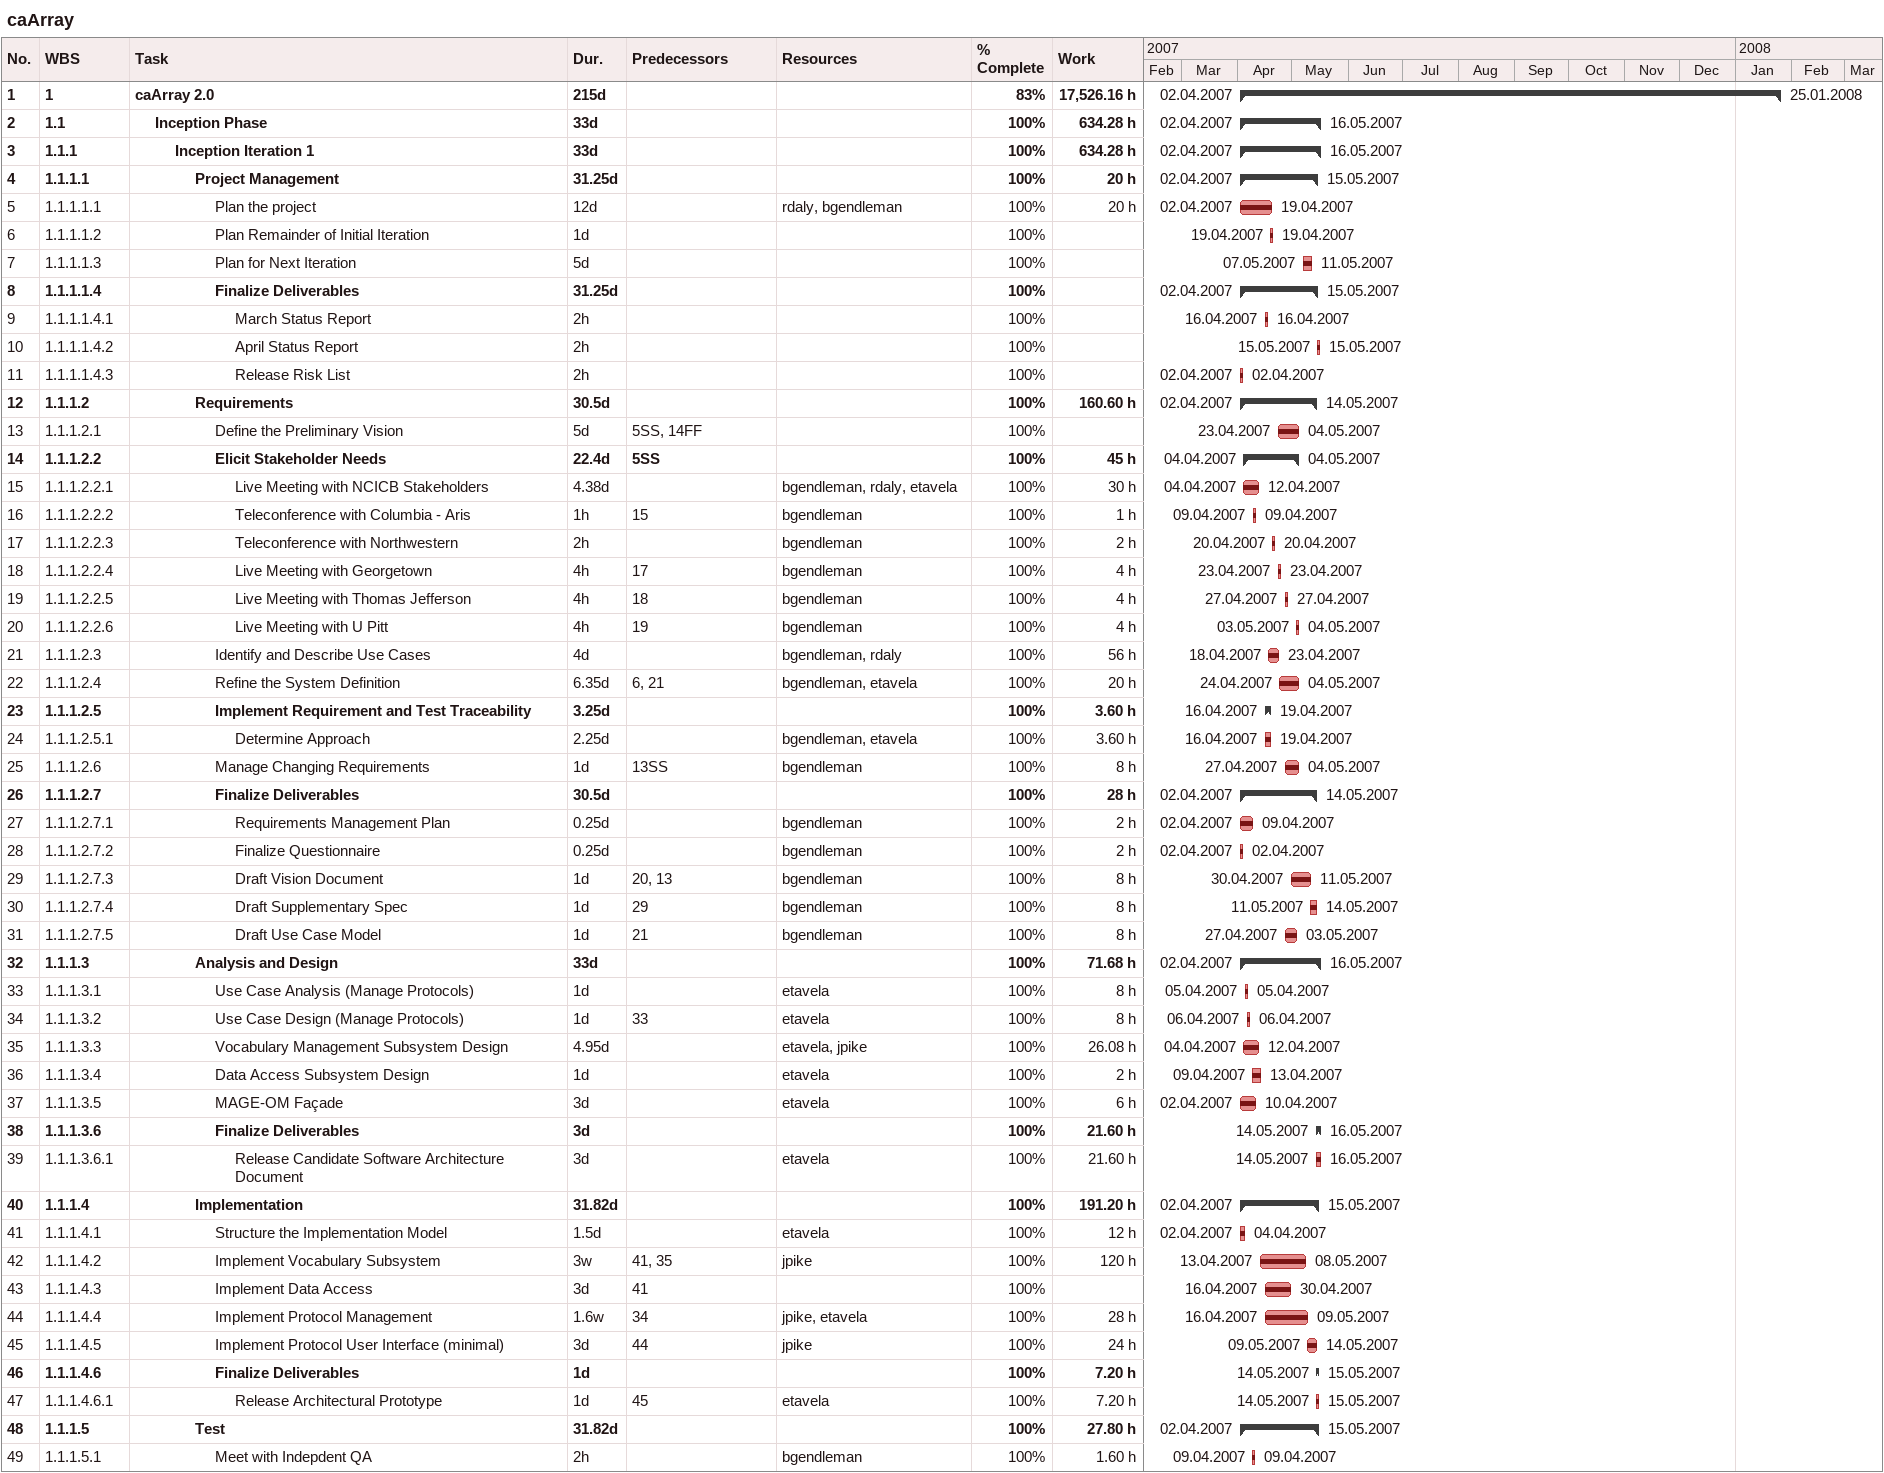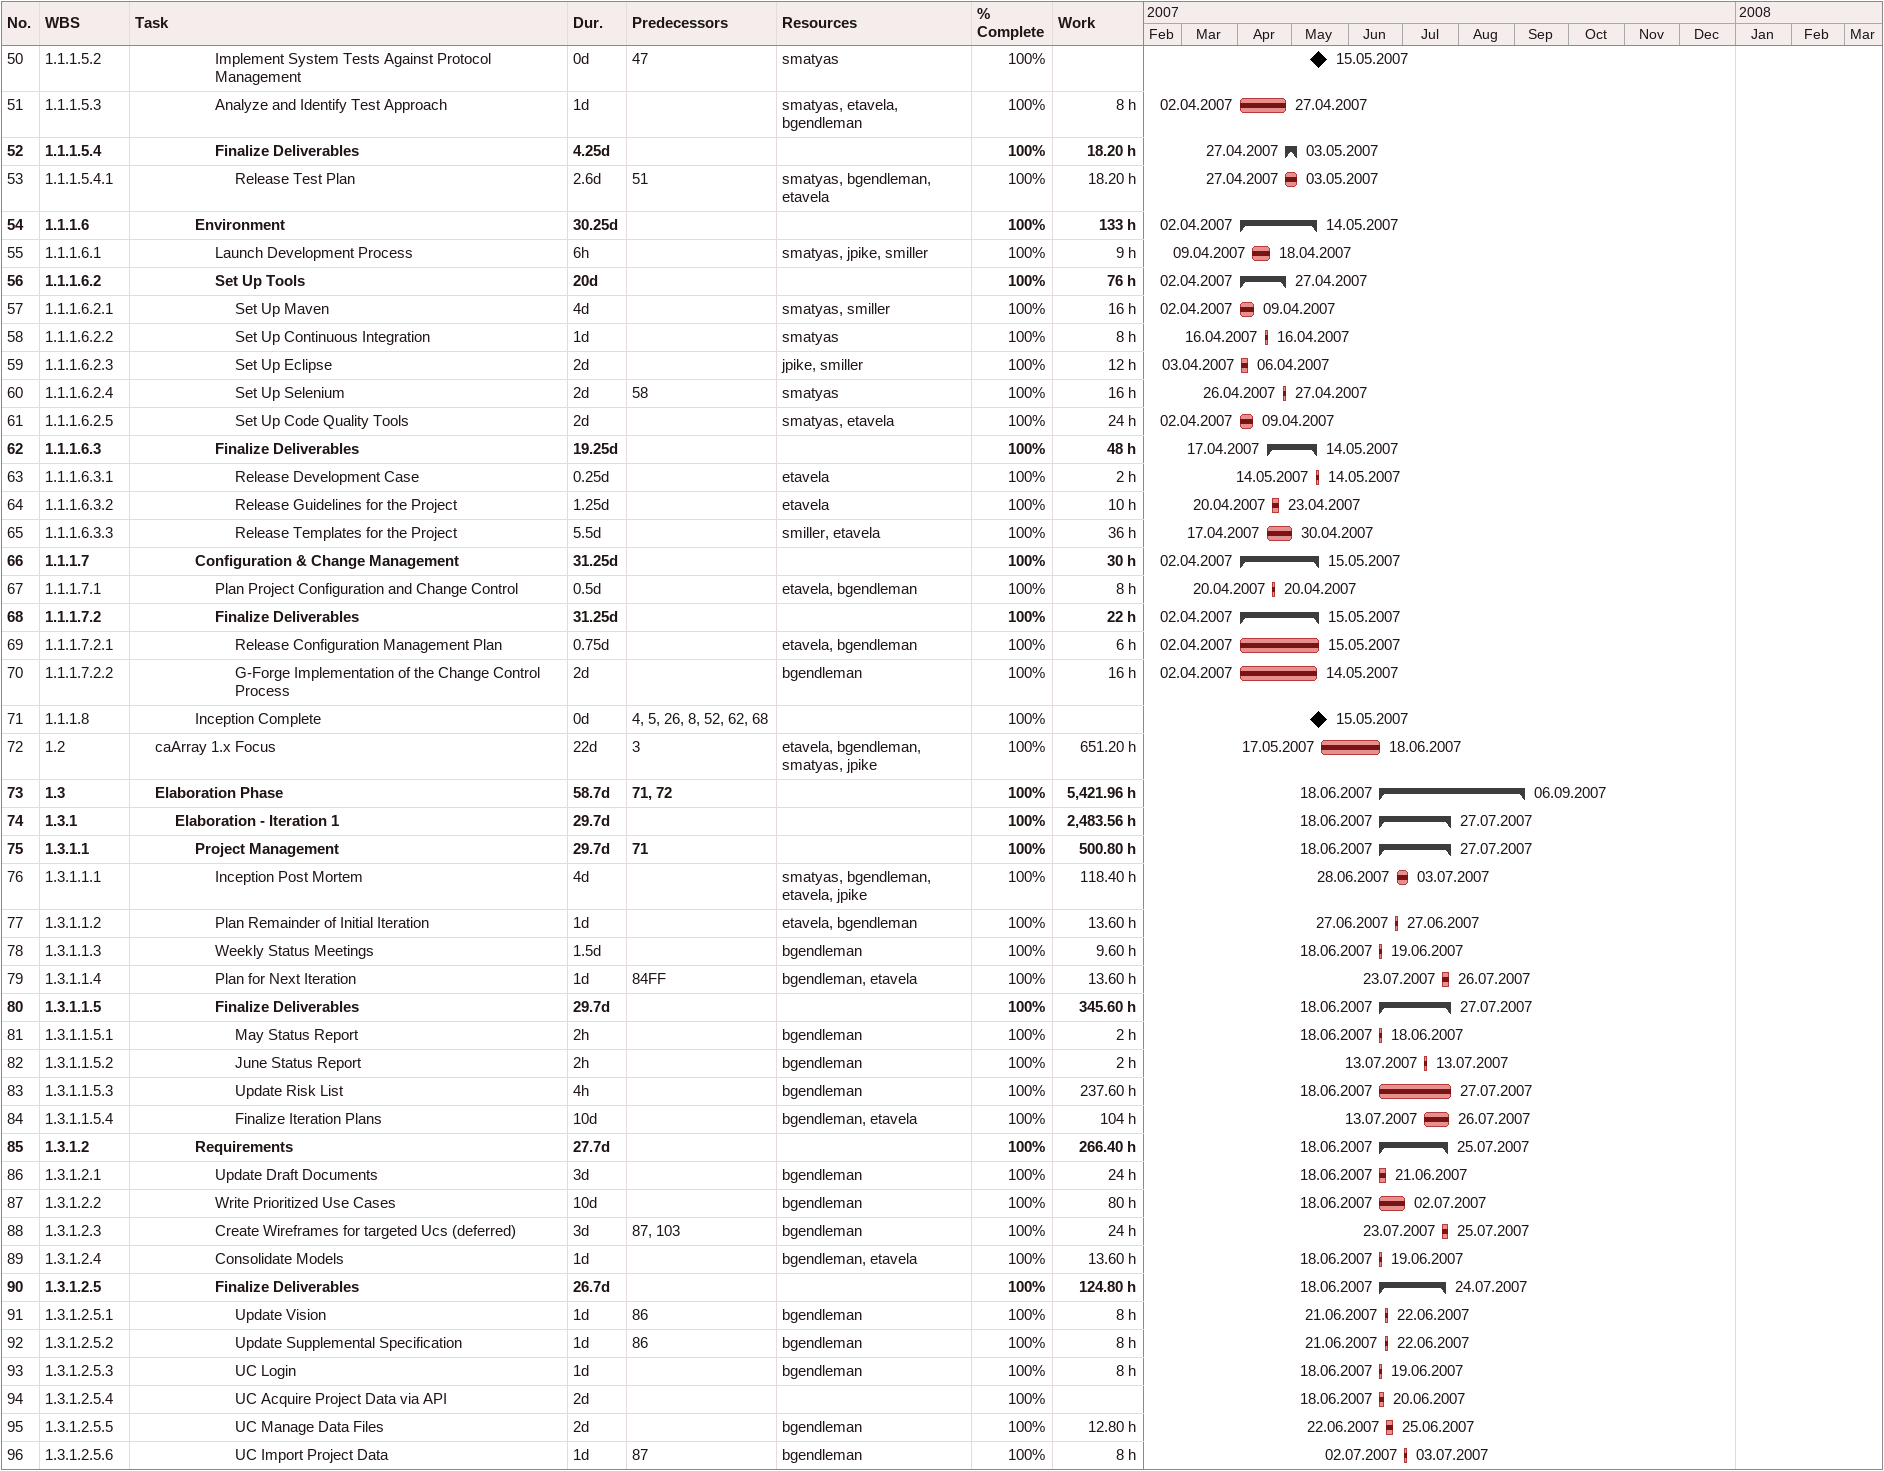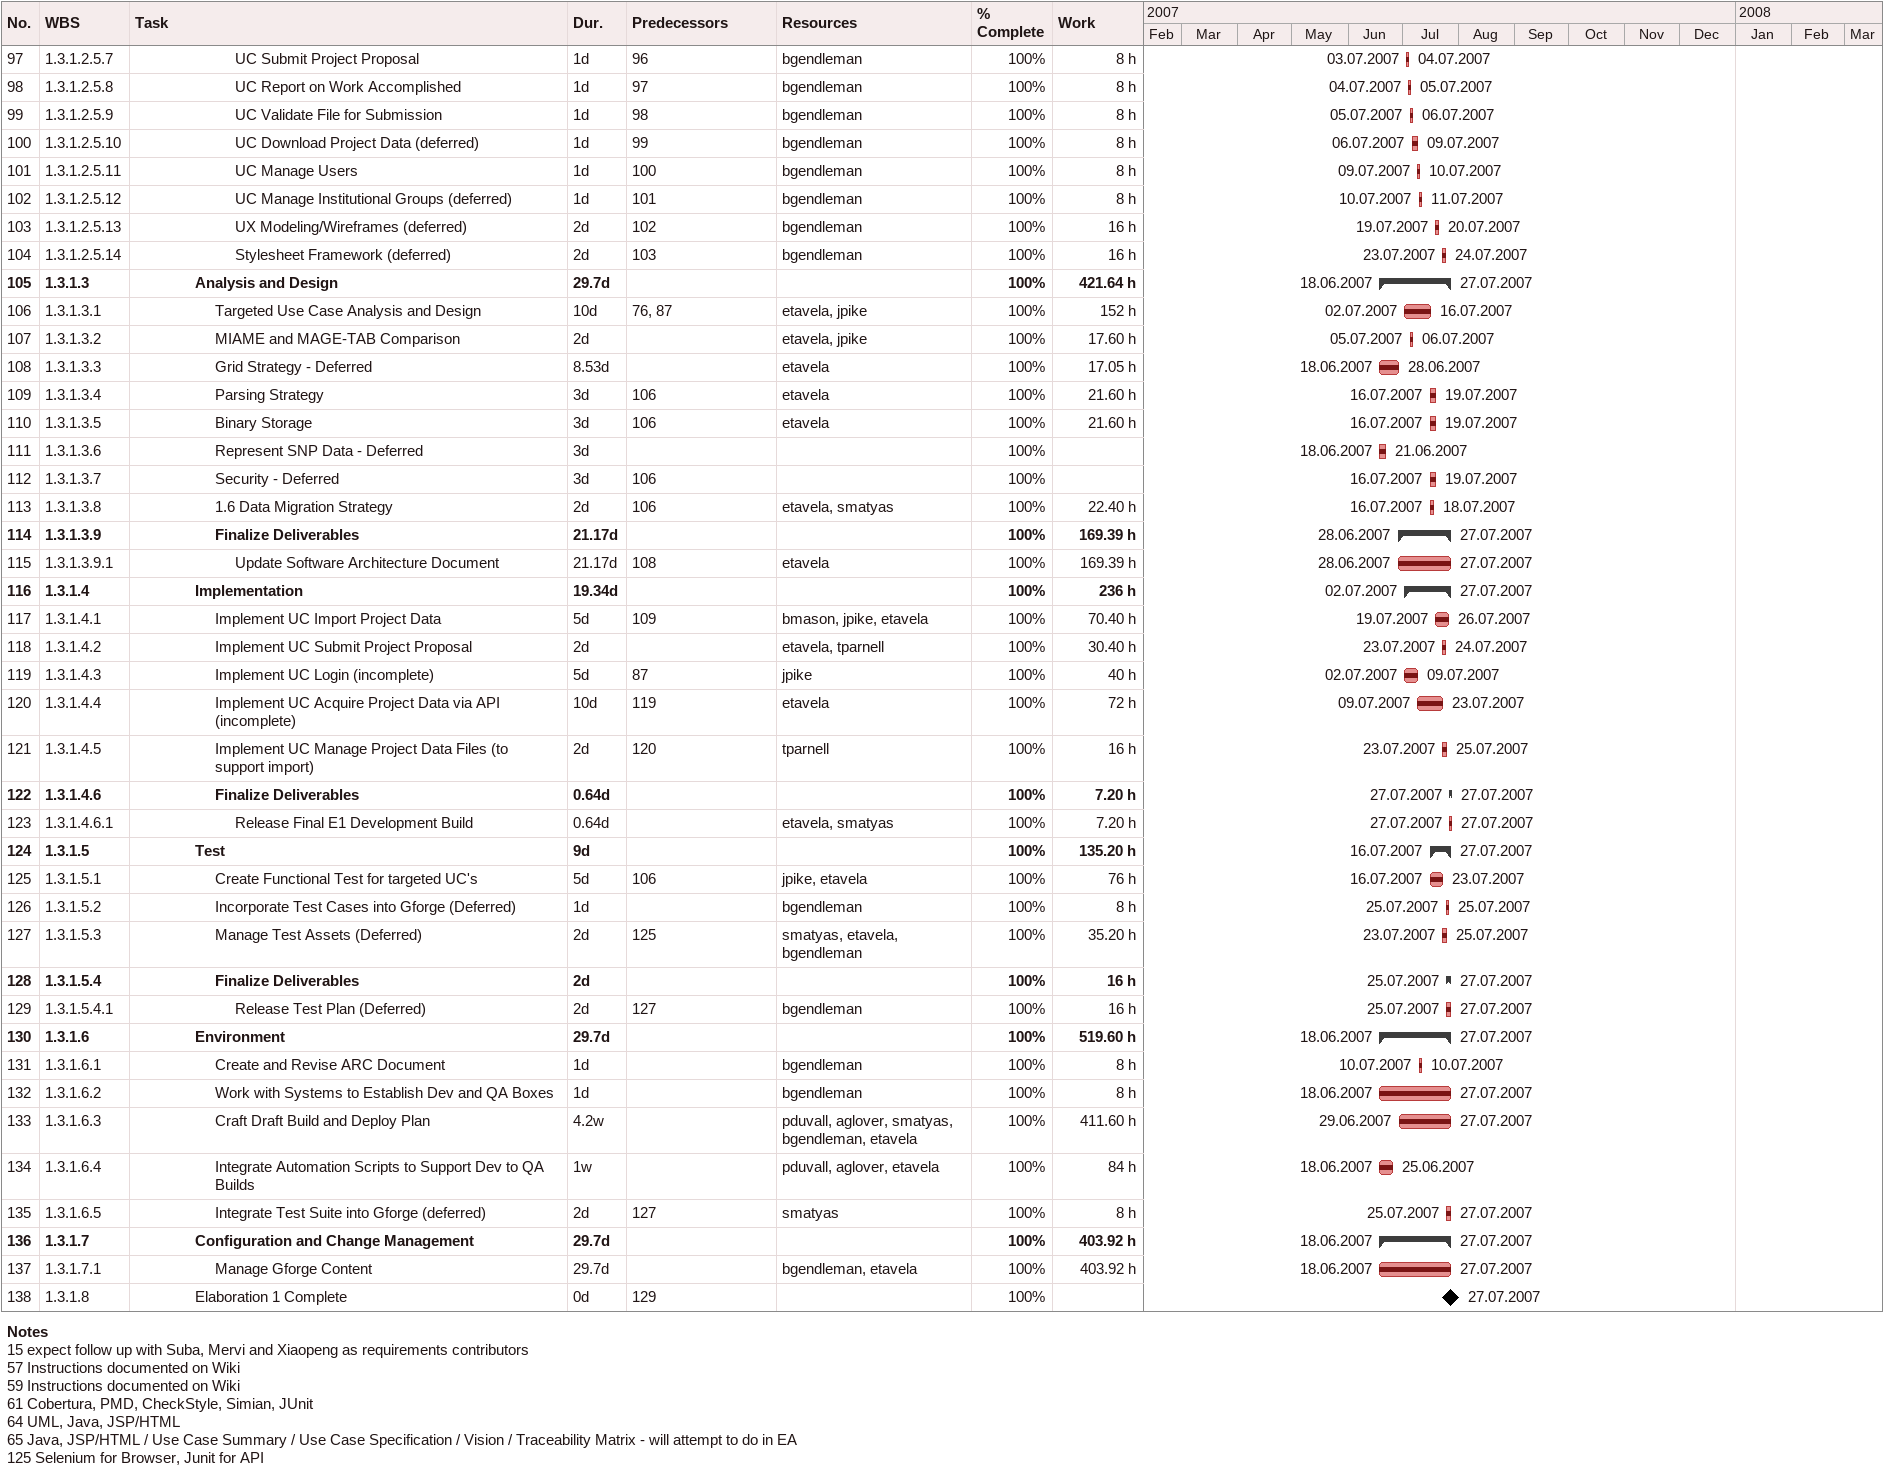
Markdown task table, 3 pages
caArray

| ID | WBS | Task | Duration | Start | Finish | Predecessors | Resources | % complete | Work (h) |
|---|---|---|---|---|---|---|---|---|---|
| 1 | 1 | **caArray 2.0** | 215d | 2007-04-02 | 2008-01-25 |  |  | 83 | 17526.16 |
| 2 | 1.1 | **Inception Phase** | 33d | 2007-04-02 | 2007-05-16 |  |  | 100 | 634.28 |
| 3 | 1.1.1 | **Inception Iteration 1** | 33d | 2007-04-02 | 2007-05-16 |  |  | 100 | 634.28 |
| 4 | 1.1.1.1 | **Project Management** | 31.25d | 2007-04-02 | 2007-05-15 |  |  | 100 | 20 |
| 5 | 1.1.1.1.1 | Plan the project | 12d | 2007-04-02 | 2007-04-19 |  | rdaly, bgendleman | 100 | 20 |
| 6 | 1.1.1.1.2 | Plan Remainder of Initial Iteration | 1d | 2007-04-19 | 2007-04-19 |  |  | 100 |  |
| 7 | 1.1.1.1.3 | Plan for Next Iteration | 5d | 2007-05-07 | 2007-05-11 |  |  | 100 |  |
| 8 | 1.1.1.1.4 | **Finalize Deliverables** | 31.25d | 2007-04-02 | 2007-05-15 |  |  | 100 |  |
| 9 | 1.1.1.1.4.1 | March Status Report | 2h | 2007-04-16 | 2007-04-16 |  |  | 100 |  |
| 10 | 1.1.1.1.4.2 | April Status Report | 2h | 2007-05-15 | 2007-05-15 |  |  | 100 |  |
| 11 | 1.1.1.1.4.3 | Release Risk List | 2h | 2007-04-02 | 2007-04-02 |  |  | 100 |  |
| 12 | 1.1.1.2 | **Requirements** | 30.5d | 2007-04-02 | 2007-05-14 |  |  | 100 | 160.60 |
| 13 | 1.1.1.2.1 | Define the Preliminary Vision | 5d | 2007-04-23 | 2007-05-04 | 5SS, 14FF |  | 100 |  |
| 14 | 1.1.1.2.2 | **Elicit Stakeholder Needs** | 22.4d | 2007-04-04 | 2007-05-04 | 5SS |  | 100 | 45 |
| 15 | 1.1.1.2.2.1 | Live Meeting with NCICB Stakeholders | 4.38d | 2007-04-04 | 2007-04-12 |  | bgendleman, rdaly, etavela | 100 | 30 |
| 16 | 1.1.1.2.2.2 | Teleconference with Columbia - Aris | 1h | 2007-04-09 | 2007-04-09 | 15 | bgendleman | 100 | 1 |
| 17 | 1.1.1.2.2.3 | Teleconference with Northwestern | 2h | 2007-04-20 | 2007-04-20 |  | bgendleman | 100 | 2 |
| 18 | 1.1.1.2.2.4 | Live Meeting with Georgetown | 4h | 2007-04-23 | 2007-04-23 | 17 | bgendleman | 100 | 4 |
| 19 | 1.1.1.2.2.5 | Live Meeting with Thomas Jefferson | 4h | 2007-04-27 | 2007-04-27 | 18 | bgendleman | 100 | 4 |
| 20 | 1.1.1.2.2.6 | Live Meeting with U Pitt | 4h | 2007-05-03 | 2007-05-04 | 19 | bgendleman | 100 | 4 |
| 21 | 1.1.1.2.3 | Identify and Describe Use Cases | 4d | 2007-04-18 | 2007-04-23 |  | bgendleman, rdaly | 100 | 56 |
| 22 | 1.1.1.2.4 | Refine the System Definition | 6.35d | 2007-04-24 | 2007-05-04 | 6, 21 | bgendleman, etavela | 100 | 20 |
| 23 | 1.1.1.2.5 | **Implement Requirement and Test Traceability** | 3.25d | 2007-04-16 | 2007-04-19 |  |  | 100 | 3.60 |
| 24 | 1.1.1.2.5.1 | Determine Approach | 2.25d | 2007-04-16 | 2007-04-19 |  | bgendleman, etavela | 100 | 3.60 |
| 25 | 1.1.1.2.6 | Manage Changing Requirements | 1d | 2007-04-27 | 2007-05-04 | 13SS | bgendleman | 100 | 8 |
| 26 | 1.1.1.2.7 | **Finalize Deliverables** | 30.5d | 2007-04-02 | 2007-05-14 |  |  | 100 | 28 |
| 27 | 1.1.1.2.7.1 | Requirements Management Plan | 0.25d | 2007-04-02 | 2007-04-09 |  | bgendleman | 100 | 2 |
| 28 | 1.1.1.2.7.2 | Finalize Questionnaire | 0.25d | 2007-04-02 | 2007-04-02 |  | bgendleman | 100 | 2 |
| 29 | 1.1.1.2.7.3 | Draft Vision Document | 1d | 2007-04-30 | 2007-05-11 | 20, 13 | bgendleman | 100 | 8 |
| 30 | 1.1.1.2.7.4 | Draft Supplementary Spec | 1d | 2007-05-11 | 2007-05-14 | 29 | bgendleman | 100 | 8 |
| 31 | 1.1.1.2.7.5 | Draft Use Case Model | 1d | 2007-04-27 | 2007-05-03 | 21 | bgendleman | 100 | 8 |
| 32 | 1.1.1.3 | **Analysis and Design** | 33d | 2007-04-02 | 2007-05-16 |  |  | 100 | 71.68 |
| 33 | 1.1.1.3.1 | Use Case Analysis (Manage Protocols) | 1d | 2007-04-05 | 2007-04-05 |  | etavela | 100 | 8 |
| 34 | 1.1.1.3.2 | Use Case Design (Manage Protocols) | 1d | 2007-04-06 | 2007-04-06 | 33 | etavela | 100 | 8 |
| 35 | 1.1.1.3.3 | Vocabulary Management Subsystem Design | 4.95d | 2007-04-04 | 2007-04-12 |  | etavela, jpike | 100 | 26.08 |
| 36 | 1.1.1.3.4 | Data Access Subsystem Design | 1d | 2007-04-09 | 2007-04-13 |  | etavela | 100 | 2 |
| 37 | 1.1.1.3.5 | MAGE-OM Façade | 3d | 2007-04-02 | 2007-04-10 |  | etavela | 100 | 6 |
| 38 | 1.1.1.3.6 | **Finalize Deliverables** | 3d | 2007-05-14 | 2007-05-16 |  |  | 100 | 21.60 |
| 39 | 1.1.1.3.6.1 | Release Candidate Software Architecture Document | 3d | 2007-05-14 | 2007-05-16 |  | etavela | 100 | 21.60 |
| 40 | 1.1.1.4 | **Implementation** | 31.82d | 2007-04-02 | 2007-05-15 |  |  | 100 | 191.20 |
| 41 | 1.1.1.4.1 | Structure the Implementation Model | 1.5d | 2007-04-02 | 2007-04-04 |  | etavela | 100 | 12 |
| 42 | 1.1.1.4.2 | Implement Vocabulary Subsystem | 3w | 2007-04-13 | 2007-05-08 | 41, 35 | jpike | 100 | 120 |
| 43 | 1.1.1.4.3 | Implement Data Access | 3d | 2007-04-16 | 2007-04-30 | 41 |  | 100 |  |
| 44 | 1.1.1.4.4 | Implement Protocol Management | 1.6w | 2007-04-16 | 2007-05-09 | 34 | jpike, etavela | 100 | 28 |
| 45 | 1.1.1.4.5 | Implement Protocol User Interface (minimal) | 3d | 2007-05-09 | 2007-05-14 | 44 | jpike | 100 | 24 |
| 46 | 1.1.1.4.6 | **Finalize Deliverables** | 1d | 2007-05-14 | 2007-05-15 |  |  | 100 | 7.20 |
| 47 | 1.1.1.4.6.1 | Release Architectural Prototype | 1d | 2007-05-14 | 2007-05-15 | 45 | etavela | 100 | 7.20 |
| 48 | 1.1.1.5 | **Test** | 31.82d | 2007-04-02 | 2007-05-15 |  |  | 100 | 27.80 |
| 49 | 1.1.1.5.1 | Meet with Indepdent QA | 2h | 2007-04-09 | 2007-04-09 |  | bgendleman | 100 | 1.60 |
| 50 | 1.1.1.5.2 | Implement System Tests Against Protocol Management | 0d | 2007-05-15 | 2007-05-15 | 47 | smatyas | 100 |  |
| 51 | 1.1.1.5.3 | Analyze and Identify Test Approach | 1d | 2007-04-02 | 2007-04-27 |  | smatyas, etavela, bgendleman | 100 | 8 |
| 52 | 1.1.1.5.4 | **Finalize Deliverables** | 4.25d | 2007-04-27 | 2007-05-03 |  |  | 100 | 18.20 |
| 53 | 1.1.1.5.4.1 | Release Test Plan | 2.6d | 2007-04-27 | 2007-05-03 | 51 | smatyas, bgendleman, etavela | 100 | 18.20 |
| 54 | 1.1.1.6 | **Environment** | 30.25d | 2007-04-02 | 2007-05-14 |  |  | 100 | 133 |
| 55 | 1.1.1.6.1 | Launch Development Process | 6h | 2007-04-09 | 2007-04-18 |  | smatyas, jpike, smiller | 100 | 9 |
| 56 | 1.1.1.6.2 | **Set Up Tools** | 20d | 2007-04-02 | 2007-04-27 |  |  | 100 | 76 |
| 57 | 1.1.1.6.2.1 | Set Up Maven | 4d | 2007-04-02 | 2007-04-09 |  | smatyas, smiller | 100 | 16 |
| 58 | 1.1.1.6.2.2 | Set Up Continuous Integration | 1d | 2007-04-16 | 2007-04-16 |  | smatyas | 100 | 8 |
| 59 | 1.1.1.6.2.3 | Set Up Eclipse | 2d | 2007-04-03 | 2007-04-06 |  | jpike, smiller | 100 | 12 |
| 60 | 1.1.1.6.2.4 | Set Up Selenium | 2d | 2007-04-26 | 2007-04-27 | 58 | smatyas | 100 | 16 |
| 61 | 1.1.1.6.2.5 | Set Up Code Quality Tools | 2d | 2007-04-02 | 2007-04-09 |  | smatyas, etavela | 100 | 24 |
| 62 | 1.1.1.6.3 | **Finalize Deliverables** | 19.25d | 2007-04-17 | 2007-05-14 |  |  | 100 | 48 |
| 63 | 1.1.1.6.3.1 | Release Development Case | 0.25d | 2007-05-14 | 2007-05-14 |  | etavela | 100 | 2 |
| 64 | 1.1.1.6.3.2 | Release Guidelines for the Project | 1.25d | 2007-04-20 | 2007-04-23 |  | etavela | 100 | 10 |
| 65 | 1.1.1.6.3.3 | Release Templates for the Project | 5.5d | 2007-04-17 | 2007-04-30 |  | smiller, etavela | 100 | 36 |
| 66 | 1.1.1.7 | **Configuration & Change Management** | 31.25d | 2007-04-02 | 2007-05-15 |  |  | 100 | 30 |
| 67 | 1.1.1.7.1 | Plan Project Configuration and Change Control | 0.5d | 2007-04-20 | 2007-04-20 |  | etavela, bgendleman | 100 | 8 |
| 68 | 1.1.1.7.2 | **Finalize Deliverables** | 31.25d | 2007-04-02 | 2007-05-15 |  |  | 100 | 22 |
| 69 | 1.1.1.7.2.1 | Release Configuration Management Plan | 0.75d | 2007-04-02 | 2007-05-15 |  | etavela, bgendleman | 100 | 6 |
| 70 | 1.1.1.7.2.2 | G-Forge Implementation of the Change Control Process | 2d | 2007-04-02 | 2007-05-14 |  | bgendleman | 100 | 16 |
| 71 | 1.1.1.8 | Inception Complete | 0d | 2007-05-15 | 2007-05-15 | 4, 5, 26, 8, 52, 62, 68 |  | 100 |  |
| 72 | 1.2 | caArray 1.x Focus | 22d | 2007-05-17 | 2007-06-18 | 3 | etavela, bgendleman, smatyas, jpike | 100 | 651.20 |
| 73 | 1.3 | **Elaboration Phase** | 58.7d | 2007-06-18 | 2007-09-06 | 71, 72 |  | 100 | 5421.96 |
| 74 | 1.3.1 | **Elaboration - Iteration 1** | 29.7d | 2007-06-18 | 2007-07-27 |  |  | 100 | 2483.56 |
| 75 | 1.3.1.1 | **Project Management** | 29.7d | 2007-06-18 | 2007-07-27 | 71 |  | 100 | 500.80 |
| 76 | 1.3.1.1.1 | Inception Post Mortem | 4d | 2007-06-28 | 2007-07-03 |  | smatyas, bgendleman, etavela, jpike | 100 | 118.40 |
| 77 | 1.3.1.1.2 | Plan Remainder of Initial Iteration | 1d | 2007-06-27 | 2007-06-27 |  | etavela, bgendleman | 100 | 13.60 |
| 78 | 1.3.1.1.3 | Weekly Status Meetings | 1.5d | 2007-06-18 | 2007-06-19 |  | bgendleman | 100 | 9.60 |
| 79 | 1.3.1.1.4 | Plan for Next Iteration | 1d | 2007-07-23 | 2007-07-26 | 84FF | bgendleman, etavela | 100 | 13.60 |
| 80 | 1.3.1.1.5 | **Finalize Deliverables** | 29.7d | 2007-06-18 | 2007-07-27 |  |  | 100 | 345.60 |
| 81 | 1.3.1.1.5.1 | May Status Report | 2h | 2007-06-18 | 2007-06-18 |  | bgendleman | 100 | 2 |
| 82 | 1.3.1.1.5.2 | June Status Report | 2h | 2007-07-13 | 2007-07-13 |  | bgendleman | 100 | 2 |
| 83 | 1.3.1.1.5.3 | Update Risk List | 4h | 2007-06-18 | 2007-07-27 |  | bgendleman | 100 | 237.60 |
| 84 | 1.3.1.1.5.4 | Finalize Iteration Plans | 10d | 2007-07-13 | 2007-07-26 |  | bgendleman, etavela | 100 | 104 |
| 85 | 1.3.1.2 | **Requirements** | 27.7d | 2007-06-18 | 2007-07-25 |  |  | 100 | 266.40 |
| 86 | 1.3.1.2.1 | Update Draft Documents | 3d | 2007-06-18 | 2007-06-21 |  | bgendleman | 100 | 24 |
| 87 | 1.3.1.2.2 | Write Prioritized Use Cases | 10d | 2007-06-18 | 2007-07-02 |  | bgendleman | 100 | 80 |
| 88 | 1.3.1.2.3 | Create Wireframes for targeted Ucs (deferred) | 3d | 2007-07-23 | 2007-07-25 | 87, 103 | bgendleman | 100 | 24 |
| 89 | 1.3.1.2.4 | Consolidate Models | 1d | 2007-06-18 | 2007-06-19 |  | bgendleman, etavela | 100 | 13.60 |
| 90 | 1.3.1.2.5 | **Finalize Deliverables** | 26.7d | 2007-06-18 | 2007-07-24 |  |  | 100 | 124.80 |
| 91 | 1.3.1.2.5.1 | Update Vision | 1d | 2007-06-21 | 2007-06-22 | 86 | bgendleman | 100 | 8 |
| 92 | 1.3.1.2.5.2 | Update Supplemental Specification | 1d | 2007-06-21 | 2007-06-22 | 86 | bgendleman | 100 | 8 |
| 93 | 1.3.1.2.5.3 | UC Login | 1d | 2007-06-18 | 2007-06-19 |  | bgendleman | 100 | 8 |
| 94 | 1.3.1.2.5.4 | UC Acquire Project Data via API | 2d | 2007-06-18 | 2007-06-20 |  |  | 100 |  |
| 95 | 1.3.1.2.5.5 | UC Manage Data Files | 2d | 2007-06-22 | 2007-06-25 |  | bgendleman | 100 | 12.80 |
| 96 | 1.3.1.2.5.6 | UC Import Project Data | 1d | 2007-07-02 | 2007-07-03 | 87 | bgendleman | 100 | 8 |
| 97 | 1.3.1.2.5.7 | UC Submit Project Proposal | 1d | 2007-07-03 | 2007-07-04 | 96 | bgendleman | 100 | 8 |
| 98 | 1.3.1.2.5.8 | UC Report on Work Accomplished | 1d | 2007-07-04 | 2007-07-05 | 97 | bgendleman | 100 | 8 |
| 99 | 1.3.1.2.5.9 | UC Validate File for Submission | 1d | 2007-07-05 | 2007-07-06 | 98 | bgendleman | 100 | 8 |
| 100 | 1.3.1.2.5.10 | UC Download Project Data (deferred) | 1d | 2007-07-06 | 2007-07-09 | 99 | bgendleman | 100 | 8 |
| 101 | 1.3.1.2.5.11 | UC Manage Users | 1d | 2007-07-09 | 2007-07-10 | 100 | bgendleman | 100 | 8 |
| 102 | 1.3.1.2.5.12 | UC Manage Institutional Groups (deferred) | 1d | 2007-07-10 | 2007-07-11 | 101 | bgendleman | 100 | 8 |
| 103 | 1.3.1.2.5.13 | UX Modeling/Wireframes (deferred) | 2d | 2007-07-19 | 2007-07-20 | 102 | bgendleman | 100 | 16 |
| 104 | 1.3.1.2.5.14 | Stylesheet Framework (deferred) | 2d | 2007-07-23 | 2007-07-24 | 103 | bgendleman | 100 | 16 |
| 105 | 1.3.1.3 | **Analysis and Design** | 29.7d | 2007-06-18 | 2007-07-27 |  |  | 100 | 421.64 |
| 106 | 1.3.1.3.1 | Targeted Use Case Analysis and Design | 10d | 2007-07-02 | 2007-07-16 | 76, 87 | etavela, jpike | 100 | 152 |
| 107 | 1.3.1.3.2 | MIAME and MAGE-TAB Comparison | 2d | 2007-07-05 | 2007-07-06 |  | etavela, jpike | 100 | 17.60 |
| 108 | 1.3.1.3.3 | Grid Strategy - Deferred | 8.53d | 2007-06-18 | 2007-06-28 |  | etavela | 100 | 17.05 |
| 109 | 1.3.1.3.4 | Parsing Strategy | 3d | 2007-07-16 | 2007-07-19 | 106 | etavela | 100 | 21.60 |
| 110 | 1.3.1.3.5 | Binary Storage | 3d | 2007-07-16 | 2007-07-19 | 106 | etavela | 100 | 21.60 |
| 111 | 1.3.1.3.6 | Represent SNP Data - Deferred | 3d | 2007-06-18 | 2007-06-21 |  |  | 100 |  |
| 112 | 1.3.1.3.7 | Security - Deferred | 3d | 2007-07-16 | 2007-07-19 | 106 |  | 100 |  |
| 113 | 1.3.1.3.8 | 1.6 Data Migration Strategy | 2d | 2007-07-16 | 2007-07-18 | 106 | etavela, smatyas | 100 | 22.40 |
| 114 | 1.3.1.3.9 | **Finalize Deliverables** | 21.17d | 2007-06-28 | 2007-07-27 |  |  | 100 | 169.39 |
| 115 | 1.3.1.3.9.1 | Update Software Architecture Document | 21.17d | 2007-06-28 | 2007-07-27 | 108 | etavela | 100 | 169.39 |
| 116 | 1.3.1.4 | **Implementation** | 19.34d | 2007-07-02 | 2007-07-27 |  |  | 100 | 236 |
| 117 | 1.3.1.4.1 | Implement UC Import Project Data | 5d | 2007-07-19 | 2007-07-26 | 109 | bmason, jpike, etavela | 100 | 70.40 |
| 118 | 1.3.1.4.2 | Implement UC Submit Project Proposal | 2d | 2007-07-23 | 2007-07-24 |  | etavela, tparnell | 100 | 30.40 |
| 119 | 1.3.1.4.3 | Implement UC Login (incomplete) | 5d | 2007-07-02 | 2007-07-09 | 87 | jpike | 100 | 40 |
| 120 | 1.3.1.4.4 | Implement UC Acquire Project Data via API (incomplete) | 10d | 2007-07-09 | 2007-07-23 | 119 | etavela | 100 | 72 |
| 121 | 1.3.1.4.5 | Implement UC Manage Project Data Files (to support import) | 2d | 2007-07-23 | 2007-07-25 | 120 | tparnell | 100 | 16 |
| 122 | 1.3.1.4.6 | **Finalize Deliverables** | 0.64d | 2007-07-27 | 2007-07-27 |  |  | 100 | 7.20 |
| 123 | 1.3.1.4.6.1 | Release Final E1 Development Build | 0.64d | 2007-07-27 | 2007-07-27 |  | etavela, smatyas | 100 | 7.20 |
| 124 | 1.3.1.5 | **Test** | 9d | 2007-07-16 | 2007-07-27 |  |  | 100 | 135.20 |
| 125 | 1.3.1.5.1 | Create Functional Test for targeted UC's | 5d | 2007-07-16 | 2007-07-23 | 106 | jpike, etavela | 100 | 76 |
| 126 | 1.3.1.5.2 | Incorporate Test Cases into Gforge (Deferred) | 1d | 2007-07-25 | 2007-07-25 |  | bgendleman | 100 | 8 |
| 127 | 1.3.1.5.3 | Manage Test Assets (Deferred) | 2d | 2007-07-23 | 2007-07-25 | 125 | smatyas, etavela, bgendleman | 100 | 35.20 |
| 128 | 1.3.1.5.4 | **Finalize Deliverables** | 2d | 2007-07-25 | 2007-07-27 |  |  | 100 | 16 |
| 129 | 1.3.1.5.4.1 | Release Test Plan (Deferred) | 2d | 2007-07-25 | 2007-07-27 | 127 | bgendleman | 100 | 16 |
| 130 | 1.3.1.6 | **Environment** | 29.7d | 2007-06-18 | 2007-07-27 |  |  | 100 | 519.60 |
| 131 | 1.3.1.6.1 | Create and Revise ARC Document | 1d | 2007-07-10 | 2007-07-10 |  | bgendleman | 100 | 8 |
| 132 | 1.3.1.6.2 | Work with Systems to Establish Dev and QA Boxes | 1d | 2007-06-18 | 2007-07-27 |  | bgendleman | 100 | 8 |
| 133 | 1.3.1.6.3 | Craft Draft Build and Deploy Plan | 4.2w | 2007-06-29 | 2007-07-27 |  | pduvall, aglover, smatyas, bgendleman, etavela | 100 | 411.60 |
| 134 | 1.3.1.6.4 | Integrate Automation Scripts to Support Dev to QA Builds | 1w | 2007-06-18 | 2007-06-25 |  | pduvall, aglover, etavela | 100 | 84 |
| 135 | 1.3.1.6.5 | Integrate Test Suite into Gforge (deferred) | 2d | 2007-07-25 | 2007-07-27 | 127 | smatyas | 100 | 8 |
| 136 | 1.3.1.7 | **Configuration and Change Management** | 29.7d | 2007-06-18 | 2007-07-27 |  |  | 100 | 403.92 |
| 137 | 1.3.1.7.1 | Manage Gforge Content | 29.7d | 2007-06-18 | 2007-07-27 |  | bgendleman, etavela | 100 | 403.92 |
| 138 | 1.3.1.8 | Elaboration 1 Complete | 0d | 2007-07-27 | 2007-07-27 | 129 |  | 100 |  |

Notes
- 15: expect follow up with Suba, Mervi and Xiaopeng as requirements contributors
- 57: Instructions documented on Wiki
- 59: Instructions documented on Wiki
- 61: Cobertura, PMD, CheckStyle, Simian, JUnit
- 64: UML, Java, JSP/HTML
- 65: Java, JSP/HTML / Use Case Summary / Use Case Specification / Vision / Traceability Matrix - will attempt to do in EA
- 125: Selenium for Browser, Junit for API
